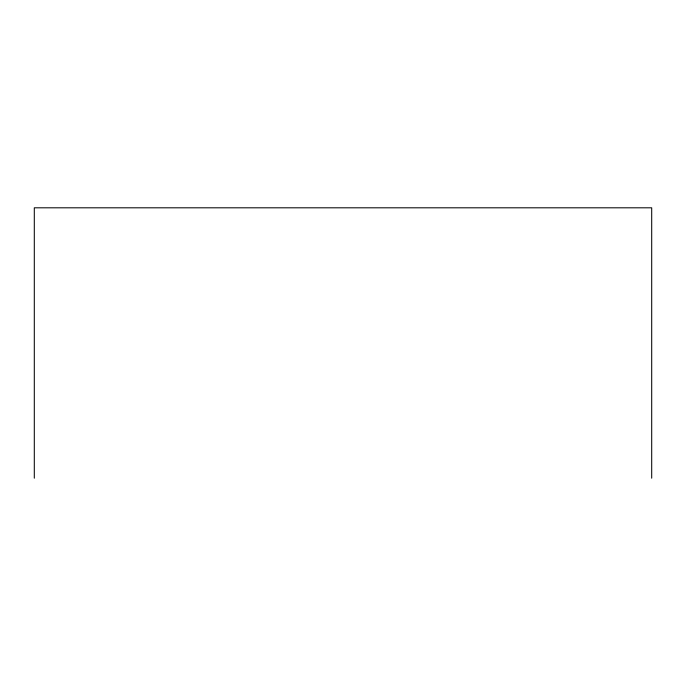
<?xml version="1.0" encoding="UTF-8"?>
<svg xmlns="http://www.w3.org/2000/svg" width="686" height="686" viewBox="0 0 686 686"><rect width="100%" height="100%" fill="white"/><g stroke="black" fill="none" stroke-linecap="round" stroke-linejoin="round"><path stroke-width="1.03" d="M651.7 478.193L651.7 207.807L34.3 207.807L34.3 478.193"/></g></svg>
